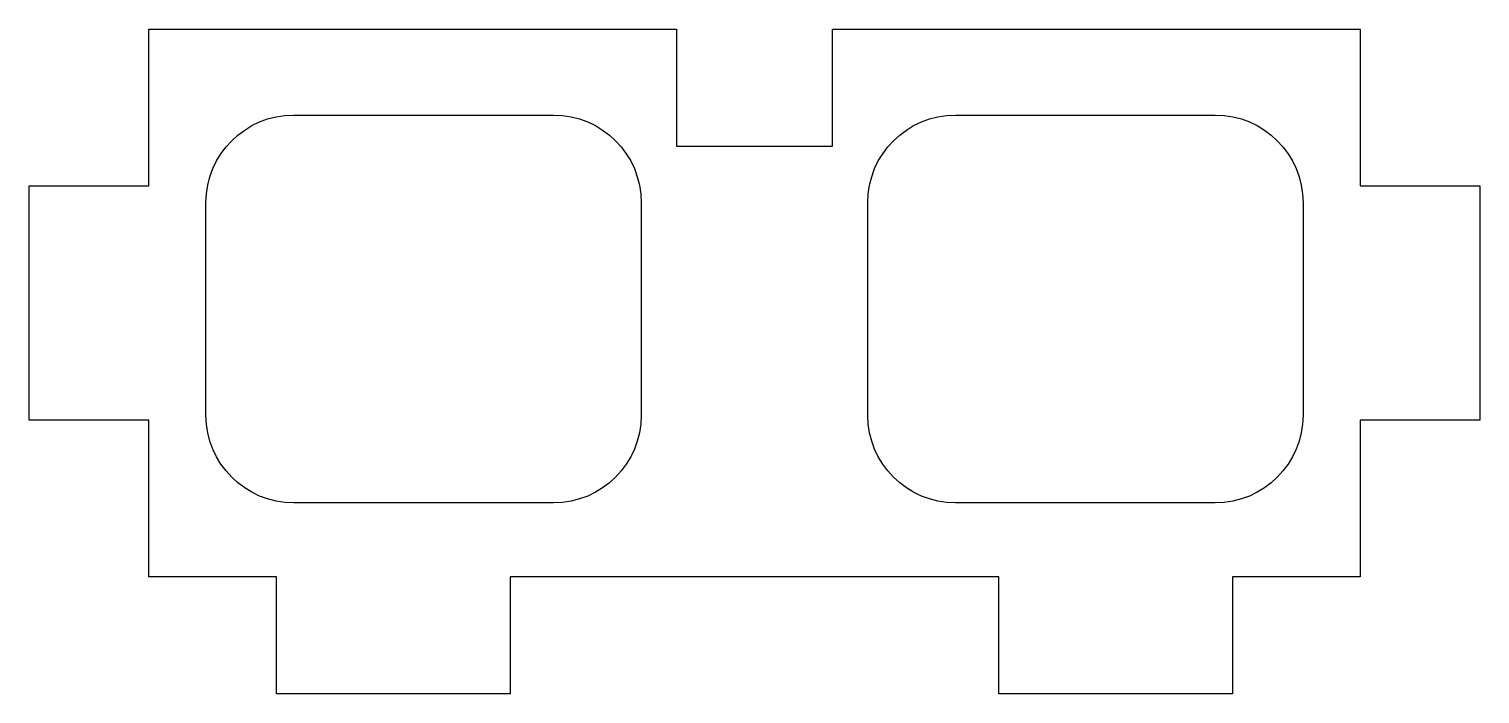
# Model space of a CAD drawing. Header units: millimetres. Extents: x 3169.8 to 3207.6, y 1558.5 to 1575.8.
import ezdxf

# ---------------------------------------------------------------- set-up
doc = ezdxf.new("R2010")
doc.units = ezdxf.units.MM

msp = doc.modelspace()

# ---------------------------------------------------------------- linework, layer by layer
at = {"color": 254, "true_color": 0xcad1ee, "extrusion": (-6.30437e-17, 3.77686e-08, -1)}
for p, q in [((3172.899, 1571.695, 3.388), (3172.899, 1575.784, 3.388)), ((3172.899, 1575.784, 3.388), (3186.644, 1575.784, 3.388)), ((3186.644, 1575.784, 3.388), (3186.644, 1572.736, 3.388)), ((3190.708, 1572.736, 3.388), (3190.708, 1575.784, 3.388)), ((3190.708, 1575.784, 3.388), (3204.454, 1575.784, 3.388)), ((3204.454, 1575.784, 3.388), (3204.454, 1571.695, 3.388)), ((3176.674, 1573.544, 3.388), (3183.441, 1573.544, 3.388)), ((3193.912, 1573.544, 3.388), (3200.679, 1573.544, 3.388)), ((3186.644, 1572.736, 3.388), (3190.708, 1572.736, 3.388)), ((3169.778, 1565.599, 3.388), (3169.778, 1571.695, 3.388)), ((3169.778, 1571.695, 3.388), (3172.899, 1571.695, 3.388)), ((3204.454, 1571.695, 3.388), (3207.574, 1571.695, 3.388)), ((3207.574, 1571.695, 3.388), (3207.574, 1565.599, 3.388)), ((3174.388, 1565.725, 3.388), (3174.388, 1571.258, 3.388)), ((3185.727, 1571.258, 3.388), (3185.727, 1565.725, 3.388)), ((3191.626, 1565.725, 3.388), (3191.626, 1571.258, 3.388)), ((3202.965, 1571.258, 3.388), (3202.965, 1565.725, 3.388)), ((3172.899, 1565.599, 3.388), (3169.778, 1565.599, 3.388)), ((3172.899, 1561.51, 3.388), (3172.899, 1565.599, 3.388)), ((3207.574, 1565.599, 3.388), (3204.454, 1565.599, 3.388)), ((3204.454, 1565.599, 3.388), (3204.454, 1561.51, 3.388)), ((3183.441, 1563.439, 3.388), (3176.674, 1563.439, 3.388)), ((3200.679, 1563.439, 3.388), (3193.912, 1563.439, 3.388)), ((3176.227, 1561.51, 3.388), (3172.899, 1561.51, 3.388)), ((3176.227, 1558.462, 3.388), (3176.227, 1561.51, 3.388)), ((3195.041, 1561.51, 3.388), (3182.311, 1561.51, 3.388)), ((3182.311, 1561.51, 3.388), (3182.311, 1558.462, 3.388)), ((3195.041, 1558.462, 3.388), (3195.041, 1561.51, 3.388)), ((3201.126, 1561.51, 3.388), (3201.126, 1558.462, 3.388)), ((3204.454, 1561.51, 3.388), (3201.126, 1561.51, 3.388)), ((3182.311, 1558.462, 3.388), (3176.227, 1558.462, 3.388)), ((3201.126, 1558.462, 3.388), (3195.041, 1558.462, 3.388))]:
    msp.add_line(p, q, dxfattribs=at)
for centre, start, end in [((-3176.674, 1571.258, -3.388), 360, 90), ((-3183.441, 1571.258, -3.388), 90, 180), ((-3193.912, 1571.258, -3.388), 360, 90), ((-3200.679, 1571.258, -3.388), 90, 180), ((-3176.674, 1565.725, -3.388), 270, 0), ((-3183.441, 1565.725, -3.388), 180, 270), ((-3193.912, 1565.725, -3.388), 270, 0), ((-3200.679, 1565.725, -3.388), 180, 270)]:
    msp.add_arc(centre, 2.286, start, end, dxfattribs=at)

doc.saveas('drawing.dxf')
